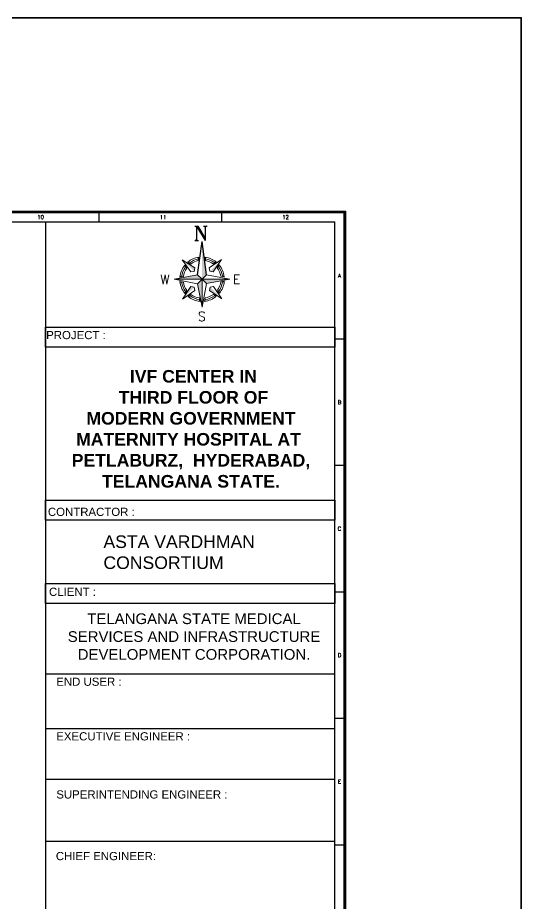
# Model space of a CAD drawing. Header units: millimetres. Extents: x 1380494 to 2061523, y -305664 to -174999.
# Drawn here: x 1667632 to 1685626, y -206640 to -174999 of the extents above; entities that cross this region are included whole.
import ezdxf
from ezdxf.enums import TextEntityAlignment as Align

# ---------------------------------------------------------------- set-up
doc = ezdxf.new("R2010")
doc.units = ezdxf.units.MM
doc.header["$LTSCALE"] = 600
doc.header["$MEASUREMENT"] = 0
doc.layers.add('AREA', color=193, linetype='Continuous', plot=False)
doc.layers.add('P-Wall', color=250, linetype='Continuous', lineweight=35)
for name, color, linetype in [('TEXT', 250, 'Continuous'), ('TITLE', 7, 'Continuous'), ('walls', 1, 'Continuous')]:
    doc.layers.add(name, color=color, linetype=linetype)
doc.styles.add('ARIAL', font='arial.ttf')
doc.styles.add('ROMANS', font='romans.shx')
doc.styles.add('RT', font='romant.shx')

# ---------------------------------------------------------------- blocks, each defined once
blk = doc.blocks.new('A$C66962185')
at = {"layer": 'TITLE', "color": 7}
for p, q in [((302.47, -140930.66), (302.47, -140928.36)), ((332.74, -140930.66), (332.74, -140928.36)), ((363, -140959.61), (360.7, -140959.61)), ((363, -140990.86), (360.7, -140990.86)), ((363, -141022.1), (360.7, -141022.1)), ((363, -141053.35), (360.7, -141053.35)), ((363, -141084.59), (360.7, -141084.59))]:
    blk.add_line(p, q, dxfattribs=at)
at = {"layer": 'TITLE'}
for p in [(2.14, -140930.66), (360.7, -141176.03)]:
    blk.add_line(p, (360.7, -140930.66), dxfattribs=at)
at = {"layer": 'TITLE', "color": 7, "const_width": 0.355}
blk.add_lwpolyline([(363, -140928.36), (363, -141178.33), (0, -141178.33), (0, -140928.36)], close=True, dxfattribs=at)
at = {"layer": 'TITLE', "color": 7, "style": 'ROMANS'}
for s, p in [('10', (287.99, -140929.48)), ('11', (318.25, -140929.48)), ('12', (348.51, -140929.48)), ('A', (361.83, -140943.96)), ('B', (361.83, -140975.21)), ('C', (361.83, -141006.45)), ('D', (361.83, -141037.7)), ('E', (361.83, -141068.94))]:
    blk.add_text(s, height=0.952, dxfattribs=at).set_placement(p, align=Align.MIDDLE)
blk = doc.blocks.new('A$C772B36EA')
at = {"layer": 'TITLE', "color": 5}
for p in [(-343, 338), (338, 343)]:
    blk.add_line(p, (0, 2877), dxfattribs=at)
at = {"layer": 'TITLE', "color": 8, "lineweight": 5}
for p, q in [((-566, 858), (-1516, 1493)), ((-866, 553), (-1516, 1493)), ((-287, 1418), (-252, 1683)), ((-287, 1418), (-252, 1683)), ((270, 1421), (233, 1686)), ((270, 1421), (233, 1686)), ((270, 1421), (233, 1686)), ((553, 866), (1493, 1516)), ((858, 566), (1493, 1516)), ((-1173, 847), (-1326, 1068)), ((-865, 1160), (-1088, 1309)), ((-606, 597), (-566, 858)), ((597, 606), (553, 866)), ((847, 1173), (1068, 1326)), ((1160, 865), (1309, 1088)), ((-343, 338), (-2128, 0)), ((-2128, 0), (0, 0)), ((0, 0), (-2128, 0)), ((-338, -343), (-2128, 0)), ((-1432, 209), (-1695, 156)), ((-606, 597), (-866, 553)), ((0, 0), (-343, 338)), ((-343, 338), (0, 0)), ((-338, -343), (0, 0)), ((0, 0), (-338, -343)), ((0, 0), (338, 343)), ((338, 343), (0, 0)), ((0, 0), (343, -338)), ((343, -338), (0, 0)), ((0, 0), (0, -2128)), ((0, -2128), (0, 0)), ((0, 0), (2128, 0)), ((2128, 0), (0, 0)), ((338, 343), (2128, 0)), ((343, -338), (2128, 0)), ((597, 606), (858, 566)), ((1428, 230), (1692, 182)), ((-1428, -230), (-1692, -182)), ((-858, -566), (-1493, -1516)), ((-597, -606), (-858, -566)), ((-597, -606), (-553, -866)), ((-338, -343), (0, -2128)), ((343, -338), (0, -2128)), ((606, -597), (566, -858)), ((606, -597), (866, -553)), ((866, -553), (1516, -1493)), ((1432, -209), (1695, -156)), ((-553, -866), (-1493, -1516)), ((-1160, -865), (-1309, -1088)), ((-847, -1173), (-1068, -1326)), ((566, -858), (1516, -1493)), ((865, -1160), (1088, -1309)), ((1173, -847), (1326, -1068)), ((-209, -1432), (-156, -1695)), ((230, -1428), (182, -1692))]:
    blk.add_line(p, q, dxfattribs=at)
for radius, start, end in [(1702, 98.52692, 129.72625), (1575, 99.85136, 126.70773), (1447, 101.42181, 126.70773), (1702, 51.14269, 82.1348), (1575, 54.16121, 80.81434), (1447, 54.16121, 79.24868), (1702, 141.14269, 174.72625), (1575, 144.16121, 171.70773), (1447, 144.16121, 171.70773), (1447, 9.16121, 36.70773), (1575, 9.16121, 36.70773), (1702, 6.14269, 39.72625), (1702, 186.14269, 219.72625), (1575, 189.16121, 216.70773), (1447, 189.16121, 216.70773), (1447, 324.16121, 351.70773), (1575, 324.16121, 351.70773), (1702, 321.14269, 354.72625), (1702, 231.14269, 264.72625), (1575, 234.16121, 261.70773), (1447, 234.16121, 261.70773), (1702, 276.14269, 309.72625), (1447, 279.1612, 306.70773), (1575, 279.1612, 306.70773)]:
    blk.add_arc((0, 0), radius, start, end, dxfattribs=at)
at = {"layer": 'TITLE', "color": 5}
blk.add_solid([(0, 2877), (338, 343), (0, 0)], dxfattribs=at)
at = {"layer": 'TITLE', "color": 8, "lineweight": 5}
for points in [[(-1516, 1493), (-566, 858), (-606, 597)], [(-1088, 1309), (-1017, 1365), (-865, 1160)], [(-252, 1683), (-340, 1668), (-287, 1418)], [(233, 1686), (320, 1672), (270, 1421)], [(1493, 1516), (858, 566), (597, 606)], [(1068, 1326), (997, 1380), (847, 1173)], [(-1326, 1068), (-1380, 997), (-1173, 847)], [(1309, 1088), (1365, 1017), (1160, 865)], [(-2128, 0), (-343, 338), (0, 0)], [(-1684, 245), (-1695, 156), (-1432, 209)], [(0, -2128), (-338, -343), (0, 0)], [(2128, 0), (343, -338), (0, 0)], [(1680, 271), (1692, 182), (1428, 230)], [(-1680, -271), (-1692, -182), (-1428, -230)], [(-1493, -1516), (-858, -566), (-597, -606)], [(1516, -1493), (566, -858), (606, -597)], [(1684, -245), (1695, -156), (1432, -209)], [(-1309, -1088), (-1365, -1017), (-1160, -865)], [(-1068, -1326), (-997, -1380), (-847, -1173)], [(1088, -1309), (1017, -1365), (865, -1160)], [(1326, -1068), (1380, -997), (1173, -847)], [(-245, -1684), (-156, -1695), (-209, -1432)], [(271, -1680), (182, -1692), (230, -1428)]]:
    blk.add_solid(points, dxfattribs=at)

msp = doc.modelspace()

# ---------------------------------------------------------------- linework, layer by layer
at = {"ltscale": 2}
for p, q in [((1678967.0716, -198448.7368), (1668625.1189, -198448.7368)), ((1678940.8455, -200400.599), (1668625.1189, -200400.599)), ((1668625.1189, -202207.4485), (1678967.0716, -202207.4485)), ((1668625.1189, -204420.4338), (1678967.0716, -204420.4338))]:
    msp.add_line(p, q, dxfattribs=at)
at = {"layer": 'AREA'}
for points in [[(1626747.4083, -181916.04), (1679344.1123, -181916.04), (1679344.1123, -218162.5549), (1626747.4083, -218162.5549)], [(1626792.4083, -181961.04), (1679299.1123, -181961.04), (1679299.1123, -218117.5549), (1626792.4083, -218117.5549)]]:
    msp.add_lwpolyline(points, close=True, dxfattribs=at)
at = {"layer": 'P-Wall', "color": 30, "true_color": 0xf8991e}
msp.add_lwpolyline([(1619189.0981, -174998.858), (1685626.4171, -174998.858), (1685626.4171, -224422.1168), (1619189.0981, -224422.1168)], close=True, dxfattribs=at)
at = {"layer": 'TITLE'}
msp.add_line((1668625.1189, -182293.0807), (1668625.1189, -217785.5142), dxfattribs=at)
for points in [[(1668625.1189, -186057.8116), (1678963.309, -186057.8116), (1678963.309, -186767.2952), (1668625.1189, -186767.2952)], [(1668625.1189, -192239.3606), (1678963.309, -192239.3606), (1678963.309, -192948.8442), (1668625.1189, -192948.8442)], [(1668625.1189, -195216.9326), (1678963.309, -195216.9326), (1678963.309, -195926.4162), (1668625.1189, -195926.4162)]]:
    msp.add_lwpolyline(points, close=True, dxfattribs=at)

# ---------------------------------------------------------------- block references
at = {"layer": 'TITLE', "xscale": 144.6465675549349, "yscale": 144.6465665108379, "zscale": 144.6465669265092}
msp.add_blockref('A$C66962185', (1626792.4083, 20202843.0172), dxfattribs=at)
at = {"layer": 'walls', "xscale": 0.4672758229201079, "yscale": 0.46727599959292, "zscale": 0.4672758834301755}
msp.add_blockref('A$C772B36EA', (1674220.1396, -184341.7492), dxfattribs=at)

# ---------------------------------------------------------------- texts
at = {"layer": 'TEXT', "color": 7, "style": 'RT'}
for s, p in [('W', (1672726.8156, -184518.8696)), ('E', (1675317.3079, -184510.9476)), ('S', (1674069.3976, -185838.6043))]:
    msp.add_text(s, height=329.2738, dxfattribs=at).set_placement(p)
at = {"layer": 'TITLE', "color": 5, "style": 'RT'}
msp.add_text('N', height=519.3415, dxfattribs=at).set_placement((1673912.1213, -182963.3975))
at = {"layer": 'TITLE', "color": 7, "style": 'ARIAL'}
for s, height, p in [('PROJECT :', 291.90184, (1668649.4287, -186483.5018)), ('CONTRACTOR :', 291.901836, (1668710.6819, -192799.679)), ('CLIENT :', 291.90184, (1668751.097, -195655.7681))]:
    msp.add_text(s, height=height, dxfattribs=at).set_placement(p)
at = {"layer": 'TITLE', "style": 'ARIAL'}
for s, insert, char_height, width, attachment_point in [('\\fArial|b1|i0|c0|p34; IVF CENTER IN\\P THIRD FLOOR OF \\PMODERN GOVERNMENT MATERNITY HOSPITAL AT  PETLABURZ,  HYDERABAD, TELANGANA STATE.', (1673822.9026, -187586.1305), 450, 10819.097673, 2), ('ASTA VARDHMAN CONSORTIUM', (1670695.2846, -193495.3483, -1105.3946), 450, 7121.263768, 1), ('{\\fArial|b0|i0|c0|p34;TELANGANA STATE MEDICAL SERVICES AND INFRASTRUCTURE DEVELOPMENT CORPORATION.}', (1673931.8689, -196280.7771), 382.5, 9196.233022, 2)]:
    msp.add_mtext(s, dxfattribs=dict(at, insert=insert, char_height=char_height, width=width, attachment_point=attachment_point))
at = {"layer": 'TITLE', "color": 7, "attachment_point": 1, "style": 'ARIAL'}
for s, insert, char_height, width in [('END USER :', (1669010.285, -198576.4954), 291.90184, 5373.887), ('EXECUTIVE ENGINEER :', (1669010.285, -200528.3577), 291.901836, 5373.887), ('{\\fArial|b0|i0|c0|p34;SUPERINTENDING ENGINEER :}', (1669010.285, -202603.9464), 291.901836, 6674.738123), ('{\\fArial|b0|i0|c0|p34;CHIEF ENGINEER:}', (1668994.7407, -204806.115), 291.901836, 5373.887)]:
    msp.add_mtext(s, dxfattribs=dict(at, insert=insert, char_height=char_height, width=width))

doc.saveas('drawing.dxf')
